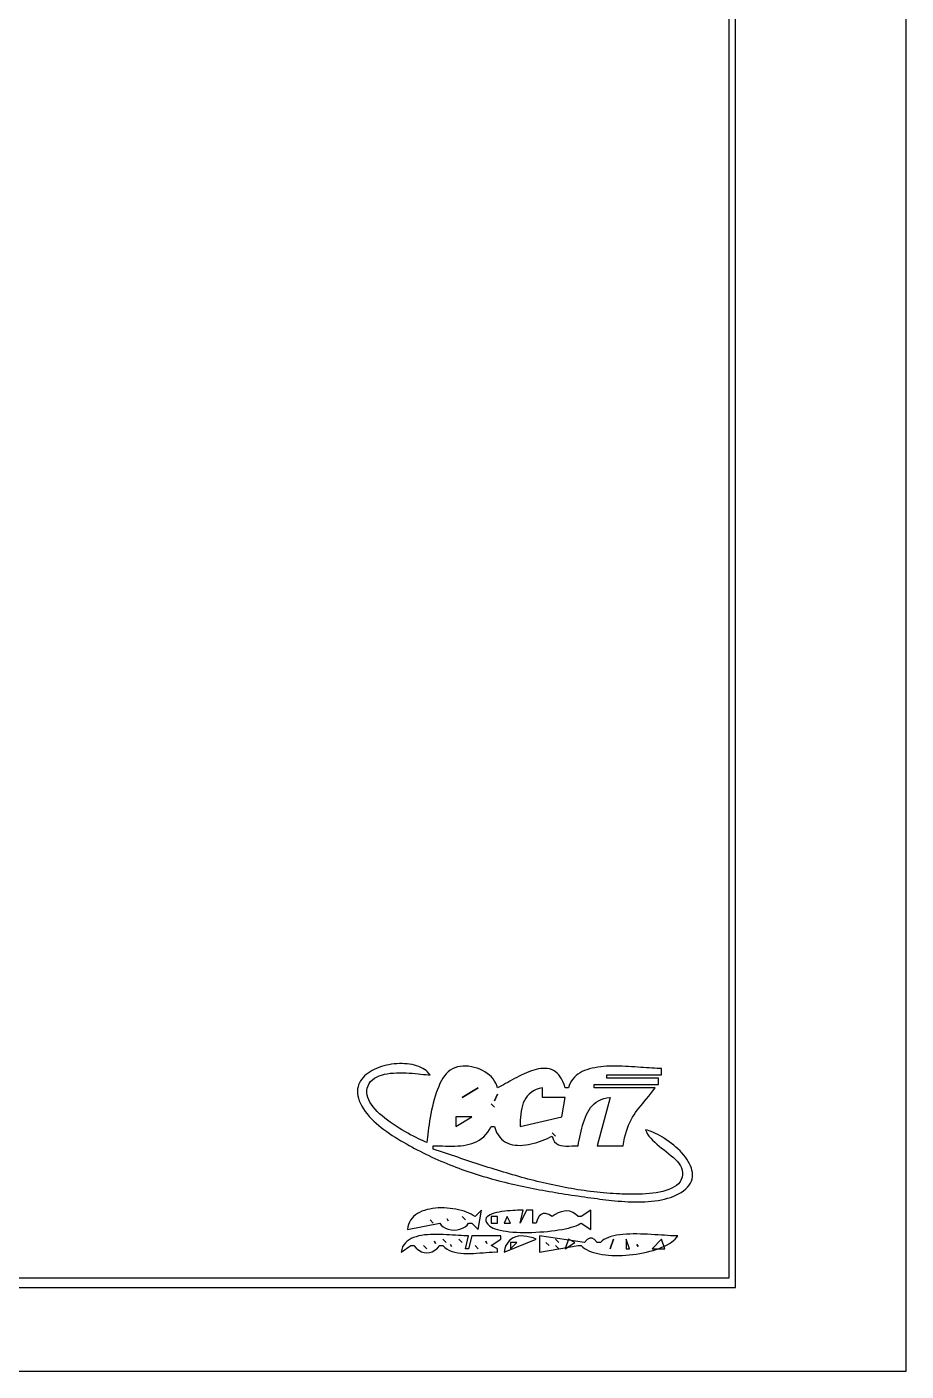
# Model space of a CAD drawing. Extents: x 0 to 1224, y 0 to 792.
# Drawn here: x 950.7 to 1224, y 0 to 417.6 of the extents above; entities that cross this region are included whole.
import ezdxf

# ---------------------------------------------------------------- set-up
doc = ezdxf.new("R2010")
doc.units = 0
doc.layers.add('C7', color=7, linetype='CONTINUOUS')

msp = doc.modelspace()

# ---------------------------------------------------------------- linework, layer by layer
at = {"layer": 'C7'}
for points in [[(0, 792), (0, 0), (1224, 0), (1224, 792), (0, 792)], [(35, 748), (35, 26), (1171, 26), (1171, 748), (35, 748)], [(37, 746), (37, 29), (1169, 29), (1169, 746), (37, 746)], [(1080.9844, 92.3966), (1080.4701, 91.7549), (1079.9832, 91.0347), (1079.5229, 90.243), (1079.0888, 89.3869), (1078.6801, 88.4734), (1078.2962, 87.5096), (1077.9364, 86.5024), (1077.6001, 85.4591), (1077.2866, 84.3866), (1076.9954, 83.292), (1076.7258, 82.1823), (1076.4771, 81.0646), (1076.2486, 79.946), (1076.0399, 78.8335), (1075.8501, 77.7342), (1075.6787, 76.655), (1075.525, 75.6032), (1075.3884, 74.5857), (1075.2682, 73.6095), (1075.1639, 72.6818), (1075.0747, 71.8096), (1075, 71), (1074.4477, 71.2426), (1073.8285, 71.5238), (1073.1491, 71.8419), (1072.4163, 72.1954), (1071.6368, 72.5826), (1070.8174, 73.002), (1069.9647, 73.452), (1069.0857, 73.9311), (1068.1869, 74.4375), (1067.2751, 74.9699), (1066.3571, 75.5265), (1065.4397, 76.1058), (1064.5295, 76.7062), (1063.6334, 77.3261), (1062.758, 77.964), (1061.9102, 78.6182), (1061.0966, 79.2872), (1060.324, 79.9693), (1059.5992, 80.6631), (1058.9288, 81.3669), (1058.3197, 82.0792), (1057.7786, 82.7983), (1057.3123, 83.5227), (1056.9274, 84.2508), (1056.6307, 84.981), (1056.4291, 85.7117), (1056.3291, 86.4413), (1056.3376, 87.1684), (1056.4614, 87.8912), (1056.7226, 88.6649), (1057.0847, 89.3552), (1057.5402, 89.9665), (1058.0816, 90.5028), (1058.7015, 90.9685), (1059.3922, 91.3678), (1060.1463, 91.705), (1060.9562, 91.9844), (1061.8146, 92.2101), (1062.7138, 92.3865), (1063.6463, 92.5177), (1064.6047, 92.6081), (1065.5814, 92.6619), (1066.569, 92.6833), (1067.5599, 92.6766), (1068.5466, 92.6461), (1069.5216, 92.596), (1070.4774, 92.5305), (1071.4065, 92.454), (1072.3014, 92.3706), (1073.1546, 92.2846), (1073.9585, 92.2003), (1074.7057, 92.1219), (1075.3887, 92.0537), (1076, 92), (1075.645, 92.4845), (1075.235, 92.9322), (1074.7733, 93.3433), (1074.2636, 93.7182), (1073.7092, 94.0571), (1073.1138, 94.3603), (1072.4808, 94.6281), (1071.8138, 94.8609), (1071.1163, 95.0588), (1070.3918, 95.2222), (1069.6438, 95.3515), (1068.8759, 95.4468), (1068.0915, 95.5085), (1067.2943, 95.5369), (1066.4876, 95.5322), (1065.675, 95.4949), (1064.8601, 95.4251), (1064.0464, 95.3231), (1063.2373, 95.1893), (1062.4364, 95.024), (1061.6473, 94.8274), (1060.8733, 94.5998), (1060.1181, 94.3416), (1059.3852, 94.053), (1058.6781, 93.7343), (1058.0003, 93.3858), (1057.3554, 93.0079), (1056.7467, 92.6007), (1056.178, 92.1647), (1055.6526, 91.7), (1055.1741, 91.2071), (1054.7461, 90.6861), (1054.372, 90.1374), (1054.0553, 89.5613), (1053.7997, 88.9581), (1053.6085, 88.328), (1053.4854, 87.6714), (1053.4338, 86.9886), (1053.4572, 86.2798), (1053.5592, 85.5453), (1053.7433, 84.7855), (1054.0131, 84.0007)], [(1143, 75), (1143.257, 74.3103), (1143.615, 73.6399), (1144.0626, 72.9865), (1144.5884, 72.348), (1145.1811, 71.7222), (1145.8294, 71.1072), (1146.522, 70.5007), (1147.2476, 69.9006), (1147.9948, 69.3048), (1148.7523, 68.7112), (1149.5088, 68.1176), (1150.253, 67.5219), (1150.9736, 66.9221), (1151.6591, 66.3159), (1152.2984, 65.7012), (1152.88, 65.076), (1153.3927, 64.438), (1153.8252, 63.7852), (1154.1661, 63.1155), (1154.404, 62.4267), (1154.5278, 61.7166), (1154.5259, 60.9833), (1154.3873, 60.2245), (1154.1126, 59.4896), (1153.7163, 58.8245), (1153.2083, 58.2256), (1152.5987, 57.6897), (1151.8974, 57.2134), (1151.1144, 56.7935), (1150.2598, 56.4265), (1149.3435, 56.1092), (1148.3755, 55.8382), (1147.3659, 55.6101), (1146.3246, 55.4217), (1145.2617, 55.2696), (1144.1871, 55.1505), (1143.1108, 55.061), (1142.0429, 54.9978), (1140.9933, 54.9576), (1139.9721, 54.937), (1138.9892, 54.9327), (1138.0547, 54.9414), (1137.1785, 54.9597), (1136.3706, 54.9844), (1135.6411, 55.012), (1135, 55.0393), (1133.9792, 55.0887), (1132.9617, 55.1475), (1131.9473, 55.2155), (1130.9361, 55.2925), (1129.9279, 55.3784), (1128.9227, 55.473), (1127.9204, 55.5761), (1126.9208, 55.6876), (1125.924, 55.8073), (1124.9299, 55.9351), (1123.9384, 56.0708), (1122.9494, 56.2142), (1121.9628, 56.3651), (1120.9786, 56.5235), (1119.9968, 56.6891), (1119.0171, 56.8618), (1118.0396, 57.0414), (1117.0642, 57.2278), (1116.0907, 57.4208), (1115.1192, 57.6201), (1114.1496, 57.8258), (1113.1818, 58.0375), (1112.2156, 58.2552), (1111.2511, 58.4787), (1110.2882, 58.7078), (1109.3267, 58.9423), (1108.3667, 59.1822), (1107.408, 59.4271), (1106.4506, 59.677), (1105.4944, 59.9317), (1104.5393, 60.1911), (1103.5853, 60.455), (1102.6322, 60.7231), (1101.6801, 60.9954), (1100.7287, 61.2717), (1099.7781, 61.5518), (1098.8282, 61.8356), (1097.879, 62.1229), (1096.9302, 62.4135), (1095.9819, 62.7073), (1095.034, 63.0041), (1094.0864, 63.3038), (1093.1391, 63.6062), (1092.1919, 63.911), (1091.2448, 64.2183), (1090.2978, 64.5277), (1089.3507, 64.8392), (1088.4034, 65.1526), (1087.456, 65.4676), (1086.5083, 65.7843), (1085.5602, 66.1023), (1084.6117, 66.4215), (1083.6628, 66.7418), (1082.7132, 67.063), (1081.763, 67.3849), (1080.8121, 67.7074), (1079.8605, 68.0304), (1078.9079, 68.3535), (1077.9544, 68.6768), (1077, 69), (1077, 70), (1077.9601, 69.993), (1078.9223, 69.9759), (1079.8843, 69.9542), (1080.8438, 69.9333), (1081.7983, 69.9188), (1082.7456, 69.9162), (1083.6833, 69.931), (1084.609, 69.9688), (1085.5204, 70.0351), (1086.4152, 70.1354), (1087.291, 70.2752), (1088.1454, 70.46), (1088.9762, 70.6954), (1089.7809, 70.9868), (1090.5572, 71.3399), (1091.3029, 71.7601), (1092.0154, 72.2529), (1092.6925, 72.8239), (1093.3319, 73.4786), (1093.9312, 74.2225), (1094.488, 75.0611), (1095, 76), (1096, 76), (1096.3225, 75.0201), (1096.7095, 74.1433), (1097.1567, 73.3656), (1097.6601, 72.6828), (1098.2156, 72.0908), (1098.8192, 71.5855), (1099.4668, 71.1628), (1100.1543, 70.8186), (1100.8776, 70.5488), (1101.6327, 70.3493), (1102.4155, 70.216), (1103.2219, 70.1448), (1104.0478, 70.1315), (1104.8892, 70.1721), (1105.742, 70.2624), (1106.6021, 70.3984), (1107.4654, 70.576), (1108.3279, 70.791), (1109.1855, 71.0394), (1110.0341, 71.317), (1110.8697, 71.6197), (1111.6881, 71.9435), (1112.4854, 72.2842), (1113.2573, 72.6377), (1114, 73), (1114.2997, 72.0314), (1114.7242, 71.2826), (1115.2605, 70.7268), (1115.8953, 70.3369), (1116.6157, 70.0863), (1117.4085, 69.9479), (1118.2605, 69.895), (1119.1588, 69.9006), (1120.0902, 69.9379), (1121.0416, 69.98), (1122, 70), (1122.1988, 70.8934), (1122.3925, 71.7993), (1122.5854, 72.713), (1122.7819, 73.6294), (1122.9865, 74.5436), (1123.2036, 75.4508), (1123.4377, 76.3461), (1123.6932, 77.2244), (1123.9745, 78.0809), (1124.286, 78.9108), (1124.6323, 79.709), (1125.0177, 80.4708), (1125.4466, 81.1911), (1125.9236, 81.8651), (1126.453, 82.4878), (1127.0393, 83.0544), (1127.6869, 83.5599), (1128.4003, 83.9995), (1129.1838, 84.3682), (1130.042, 84.6611), (1130.9792, 84.8733), (1132, 85), (1128, 70), (1136, 70), (1136.209, 71.2648), (1136.4499, 72.4428), (1136.7218, 73.5411), (1137.024, 74.5671), (1137.3555, 75.5281), (1137.7157, 76.4313), (1138.1036, 77.284), (1138.5186, 78.0935), (1138.9597, 78.8671), (1139.4262, 79.6121), (1139.9172, 80.3357), (1140.432, 81.0453), (1140.9697, 81.7481), (1141.5295, 82.4514), (1142.1107, 83.1624), (1142.7124, 83.8885), (1143.3337, 84.637), (1143.974, 85.4151), (1144.6323, 86.2301), (1145.3079, 87.0893), (1146, 88), (1127, 88), (1127, 89), (1147, 89), (1147, 91), (1131, 91), (1131, 92), (1148, 92), (1148, 94), (1147.3033, 94.0082), (1146.5674, 94.0314), (1145.795, 94.0675), (1144.9892, 94.1144), (1144.1529, 94.1701), (1143.2891, 94.2323), (1142.4007, 94.2991), (1141.4907, 94.3683), (1140.5621, 94.4379), (1139.6178, 94.5056), (1138.6607, 94.5695), (1137.6939, 94.6274), (1136.7203, 94.6773), (1135.7428, 94.717), (1134.7644, 94.7444), (1133.788, 94.7575), (1132.8167, 94.7541), (1131.8534, 94.7321), (1130.901, 94.6895), (1129.9624, 94.6242), (1129.0408, 94.534), (1128.1389, 94.4168), (1127.2598, 94.2707), (1126.4065, 94.0933), (1125.5818, 93.8828), (1124.7888, 93.6369), (1124.0304, 93.3536), (1123.3095, 93.0307), (1122.6291, 92.6662), (1121.9923, 92.258), (1121.4018, 91.804), (1120.8608, 91.302), (1120.3721, 90.75), (1119.9387, 90.1459), (1119.5636, 89.4876), (1119.2497, 88.773), (1119, 88), (1118, 88), (1117.6781, 89.0299), (1117.3136, 89.9494), (1116.9087, 90.7628), (1116.4656, 91.4747), (1115.9865, 92.0894), (1115.4736, 92.6115), (1114.9292, 93.0455), (1114.3555, 93.3957), (1113.7548, 93.6666), (1113.1291, 93.8628), (1112.4809, 93.9887), (1111.8122, 94.0486), (1111.1254, 94.0472), (1110.4226, 93.9889), (1109.7062, 93.8781), (1108.9782, 93.7192), (1108.2409, 93.5169), (1107.4966, 93.2754), (1106.7475, 92.9994), (1105.9957, 92.6932), (1105.2437, 92.3613), (1104.4934, 92.0082), (1103.7473, 91.6383), (1103.0074, 91.2561), (1102.2761, 90.8661), (1101.5556, 90.4728), (1100.848, 90.0805), (1100.1556, 89.6938), (1099.4807, 89.3171), (1098.8255, 88.9549), (1098.1921, 88.6117), (1097.5829, 88.2919), (1097, 88), (1096.7891, 88.7377), (1096.4819, 89.4483), (1096.0857, 90.1285), (1095.6081, 90.7752), (1095.0564, 91.3852), (1094.4382, 91.9551), (1093.761, 92.4818), (1093.0321, 92.962), (1092.2591, 93.3925), (1091.4494, 93.7701), (1090.6106, 94.0916), (1089.75, 94.3537), (1088.8751, 94.5532), (1087.9934, 94.6869), (1087.1124, 94.7516), (1086.2396, 94.744), (1085.3823, 94.6609), (1084.5481, 94.4991), (1083.7444, 94.2554), (1082.9788, 93.9265), (1082.2586, 93.5092), (1081.5913, 93.0003), (1080.9845, 92.3966)], [(1086, 85), (1091, 88), (1086, 85)], [(1104, 76), (1117, 79), (1118, 85), (1111, 85), (1111, 88), (1109.944, 87.7679), (1108.9997, 87.452), (1108.1607, 87.0571), (1107.4209, 86.5881), (1106.774, 86.0501), (1106.2138, 85.4479), (1105.7342, 84.7864), (1105.3289, 84.0707), (1104.9916, 83.3056), (1104.7163, 82.4961), (1104.4966, 81.6471), (1104.3264, 80.7635), (1104.1994, 79.8503), (1104.1095, 78.9124), (1104.0505, 77.9548), (1104.016, 76.9823), (1104, 76)], [(1054.013, 84.0007), (1054.3891, 83.1355), (1054.8255, 82.2926), (1055.3183, 81.4715), (1055.8637, 80.672), (1056.458, 79.8938), (1057.0974, 79.1367), (1057.7781, 78.4002), (1058.4963, 77.6843), (1059.2483, 76.9885), (1060.0301, 76.3126), (1060.8381, 75.6564), (1061.6685, 75.0195), (1062.5175, 74.4016), (1063.3813, 73.8025), (1064.256, 73.2219), (1065.138, 72.6594), (1066.0235, 72.1149), (1066.9086, 71.5881), (1067.7895, 71.0786), (1068.6626, 70.5862), (1069.5239, 70.1105), (1070.3698, 69.6514), (1071.1964, 69.2085), (1072, 68.7816), (1072.9094, 68.3056), (1073.8214, 67.8401), (1074.7359, 67.385), (1075.653, 66.9401), (1076.5724, 66.5052), (1077.4944, 66.0802), (1078.4187, 65.6649), (1079.3454, 65.2591), (1080.2744, 64.8628), (1081.2057, 64.4756), (1082.1393, 64.0975), (1083.0751, 63.7283), (1084.0132, 63.3679), (1084.9534, 63.016), (1085.8958, 62.6726), (1086.8403, 62.3374), (1087.7869, 62.0103), (1088.7355, 61.6911), (1089.6861, 61.3798), (1090.6388, 61.076), (1091.5933, 60.7796), (1092.5499, 60.4906), (1093.5083, 60.2087), (1094.4685, 59.9337), (1095.4306, 59.6656), (1096.3945, 59.404), (1097.3602, 59.149), (1098.3276, 58.9003), (1099.2967, 58.6577), (1100.2675, 58.4212), (1101.2399, 58.1904), (1102.2139, 57.9654), (1103.1895, 57.7458), (1104.1667, 57.5316), (1105.1454, 57.3226), (1106.1255, 57.1186), (1107.1071, 56.9195), (1108.0901, 56.7251), (1109.0745, 56.5352), (1110.0603, 56.3497), (1111.0474, 56.1684), (1112.0358, 55.9912), (1113.0254, 55.8178), (1114.0163, 55.6482), (1115.0084, 55.4822), (1116.0016, 55.3196), (1116.996, 55.1603), (1117.9915, 55.004), (1118.988, 54.8506), (1119.9856, 54.7), (1120.9842, 54.5521), (1121.9838, 54.4065), (1122.9843, 54.2633), (1123.9857, 54.1221), (1124.988, 53.983), (1125.9912, 53.8456), (1126.9952, 53.7098), (1128, 53.5756), (1128.8321, 53.4661), (1129.6995, 53.3554), (1130.5991, 53.2451), (1131.5278, 53.1371), (1132.4828, 53.0334), (1133.4609, 52.9355), (1134.4592, 52.8456), (1135.4747, 52.7652), (1136.5044, 52.6964), (1137.5453, 52.6409), (1138.5943, 52.6005), (1139.6485, 52.5771), (1140.7049, 52.5726), (1141.7605, 52.5886), (1142.8122, 52.6272), (1143.8571, 52.6901), (1144.8922, 52.7791), (1145.9145, 52.8961), (1146.9209, 53.0429), (1147.9084, 53.2214), (1148.8742, 53.4334), (1149.8151, 53.6806), (1150.7281, 53.965), (1151.6104, 54.2884), (1152.4587, 54.6526), (1153.2702, 55.0594), (1154.0419, 55.5107), (1154.7708, 56.0084)], [(1097, 86), (1096, 84), (1097, 86)], [(1095, 83), (1096, 82), (1095, 83)], [(1084, 79), (1084, 76), (1089, 79), (1084, 79)], [(1114, 74), (1115, 73), (1114, 74)], [(1154.7707, 56.0084), (1155.4758, 56.5809), (1156.0716, 57.1735), (1156.5624, 57.7842), (1156.9525, 58.4109), (1157.2465, 59.0517), (1157.4485, 59.7046), (1157.563, 60.3676), (1157.5944, 61.0387), (1157.5471, 61.716), (1157.4253, 62.3975), (1157.2336, 63.0812), (1156.9762, 63.7651), (1156.6576, 64.4472), (1156.282, 65.1256), (1155.854, 65.7983), (1155.3778, 66.4633), (1154.8578, 67.1186), (1154.2985, 67.7622), (1153.7041, 68.3922), (1153.0791, 69.0065), (1152.4278, 69.6033), (1151.7546, 70.1804), (1151.0639, 70.736), (1150.36, 71.268), (1149.6473, 71.7746), (1148.9303, 72.2536), (1148.2132, 72.7031), (1147.5004, 73.1211), (1146.7964, 73.5057), (1146.1054, 73.8549), (1145.4319, 74.1666), (1144.7802, 74.439), (1144.1548, 74.67), (1143.5599, 74.8576), (1143, 75)], [(1069, 44), (1079, 46), (1079.4806, 45.3296), (1080.1064, 44.7843), (1080.8485, 44.3632), (1081.678, 44.0652), (1082.5662, 43.8894), (1083.484, 43.8349), (1084.4028, 43.9007), (1085.2935, 44.0858), (1086.1275, 44.3892), (1086.8758, 44.81), (1087.5095, 45.3473), (1088, 46), (1089, 46), (1091, 44), (1092, 50), (1090, 48), (1089.4135, 48.3783), (1088.7708, 48.7329), (1088.077, 49.0625), (1087.3374, 49.3658), (1086.557, 49.6417), (1085.7412, 49.8889), (1084.895, 50.1061), (1084.0237, 50.2922), (1083.1324, 50.4459), (1082.2264, 50.5659), (1081.3108, 50.6511), (1080.3909, 50.7001), (1079.4718, 50.7118), (1078.5586, 50.6849), (1077.6567, 50.6182), (1076.7712, 50.5104), (1075.9072, 50.3604), (1075.07, 50.1668), (1074.2647, 49.9285), (1073.4966, 49.6442), (1072.7709, 49.3127), (1072.0926, 48.9327), (1071.467, 48.503), (1070.8994, 48.0223), (1070.3948, 47.4896), (1069.9585, 46.9034), (1069.5957, 46.2626), (1069.3116, 45.5659), (1069.1112, 44.8121), (1069, 44)], [(1076, 47), (1077, 46), (1076, 47)], [(1081.3334, 47.3333), (1081.6666, 46.6667), (1081.3334, 47.3333)], [(1086, 48), (1087, 47), (1086, 48)], [(1123, 46), (1126, 44), (1126, 50), (1123, 48), (1122, 48), (1121.1893, 48.7807), (1120.343, 49.3272), (1119.468, 49.6561), (1118.5711, 49.7842), (1117.6592, 49.7283), (1116.7392, 49.5052), (1115.8181, 49.1315), (1114.9027, 48.6242), (1114, 48), (1112.878, 48.6202), (1111.9396, 48.9403), (1111.1562, 48.9592), (1110.4992, 48.6757), (1109.9399, 48.0887), (1109.4497, 47.1972), (1109, 46), (1108, 46), (1108, 50), (1106, 50), (1104, 46), (1105, 50), (1104.7147, 49.9963), (1104.3027, 49.9893), (1103.7797, 49.9767), (1103.1619, 49.9562), (1102.465, 49.9256), (1101.7052, 49.8825), (1100.8983, 49.8249), (1100.0603, 49.7504), (1099.2072, 49.6567), (1098.3549, 49.5416), (1097.5193, 49.4029), (1096.7165, 49.2382), (1095.9623, 49.0454), (1095.2728, 48.8222), (1094.6638, 48.5664), (1094.1514, 48.2756), (1093.7515, 47.9477), (1093.48, 47.5803), (1093.353, 47.1713), (1093.3863, 46.7183), (1093.5959, 46.2191), (1093.9978, 45.6715), (1094.608, 45.0733), (1095.0557, 44.7482), (1095.6081, 44.4545), (1096.2576, 44.1913), (1096.9968, 43.958), (1097.8181, 43.7538), (1098.714, 43.5779), (1099.6769, 43.4298), (1100.6993, 43.3085), (1101.7737, 43.2136), (1102.8925, 43.1441), (1104.0482, 43.0994), (1105.2332, 43.0788), (1106.4402, 43.0815), (1107.6614, 43.1068), (1108.8894, 43.154), (1110.1166, 43.2224), (1111.3356, 43.3113), (1112.5387, 43.4199), (1113.7184, 43.5475), (1114.8673, 43.6935), (1115.9778, 43.8569), (1117.0423, 44.0373), (1118.0533, 44.2337), (1119.0032, 44.4456), (1119.8847, 44.6721), (1120.69, 44.9127), (1121.4118, 45.1664), (1122.0424, 45.4327), (1122.5743, 45.7108), (1123, 46)], [(1095, 48), (1095, 46), (1097, 46), (1097, 48), (1095, 48)], [(1100, 48), (1099, 46), (1101, 46), (1100, 48)], [(1067, 37), (1070, 39), (1071, 39), (1071.7254, 38.1876), (1072.5005, 37.5558), (1073.3129, 37.1045), (1074.1502, 36.8337), (1074.9999, 36.7434), (1075.8496, 36.8336), (1076.6868, 37.1044), (1077.4993, 37.5557), (1078.2745, 38.1876), (1079, 39), (1080, 39), (1080.6114, 38.3964), (1081.294, 37.8931), (1082.0408, 37.4821), (1082.8446, 37.1555), (1083.6986, 36.9053), (1084.5957, 36.7237), (1085.529, 36.6027), (1086.4914, 36.5345), (1087.4759, 36.5111), (1088.4756, 36.5245), (1089.4835, 36.567), (1090.4924, 36.6305), (1091.4956, 36.7071), (1092.4859, 36.789), (1093.4564, 36.8682), (1094.4, 36.9368), (1095.3098, 36.9869), (1096.1788, 37.0106), (1097, 37), (1097, 38), (1095, 39), (1098, 41), (1098, 42), (1089, 42), (1088, 38), (1087, 38), (1088, 42), (1087.2852, 42.0108), (1086.5159, 42.0405), (1085.6979, 42.0851), (1084.8373, 42.1405), (1083.94, 42.2025), (1083.012, 42.2672), (1082.0592, 42.3304), (1081.0877, 42.388), (1080.1034, 42.436), (1079.1122, 42.4702), (1078.1202, 42.4867), (1077.1332, 42.4813), (1076.1573, 42.4499), (1075.1985, 42.3885), (1074.2627, 42.293), (1073.3558, 42.1593), (1072.4839, 41.9832), (1071.6529, 41.7609), (1070.8688, 41.4881), (1070.1376, 41.1607), (1069.4651, 40.7748), (1068.8575, 40.3262), (1068.3206, 39.8108), (1067.8604, 39.2245), (1067.4829, 38.5634), (1067.1941, 37.8232), (1067, 37)], [(1099, 37), (1109, 41), (1108.0266, 41.3693), (1107.0606, 41.6567), (1106.1102, 41.8574), (1105.1834, 41.9669), (1104.2883, 41.9802), (1103.4332, 41.8928), (1102.626, 41.6999), (1101.8748, 41.3968), (1101.1879, 40.9788), (1100.5733, 40.4411), (1100.039, 39.7791), (1099.5933, 38.9881), (1099.2443, 38.0633), (1099, 37)], [(1110, 42), (1110, 37), (1122, 39), (1123, 39), (1123.4717, 38.5447), (1124.0178, 38.1282), (1124.6334, 37.7498), (1125.314, 37.409), (1126.0547, 37.1051), (1126.851, 36.8374), (1127.6981, 36.6054), (1128.5913, 36.4083), (1129.526, 36.2456), (1130.4974, 36.1167), (1131.5009, 36.0208), (1132.5317, 35.9574), (1133.5852, 35.9258), (1134.6566, 35.9253), (1135.7414, 35.9555), (1136.8347, 36.0156), (1137.932, 36.1049), (1139.0284, 36.2229), (1140.1194, 36.369), (1141.2002, 36.5424), (1142.2661, 36.7426), (1143.3124, 36.9689), (1144.3345, 37.2207), (1145.3277, 37.4973), (1146.2872, 37.7982), (1147.2084, 38.1227), (1148.0866, 38.4701), (1148.917, 38.8399), (1149.695, 39.2313), (1150.416, 39.6438), (1151.0751, 40.0767), (1151.6678, 40.5294), (1152.1893, 41.0013), (1152.6349, 41.4917), (1153, 42), (1152.3126, 42.0092), (1151.5521, 42.0358), (1150.7251, 42.0766), (1149.8384, 42.1287), (1148.8988, 42.1889), (1147.9132, 42.2544), (1146.8883, 42.322), (1145.831, 42.3888), (1144.748, 42.4516), (1143.6461, 42.5076), (1142.5322, 42.5537), (1141.413, 42.5868), (1140.2954, 42.604), (1139.1861, 42.6022), (1138.0919, 42.5784), (1137.0196, 42.5295), (1135.9762, 42.4527), (1134.9682, 42.3447), (1134.0026, 42.2026), (1133.0861, 42.0235), (1132.2256, 41.8042), (1131.4278, 41.5417), (1130.6995, 41.2331), (1130.0476, 40.8753), (1129.4788, 40.4652), (1129, 40), (1128, 40), (1127.136, 40.8701), (1126.368, 41.3052), (1125.632, 41.3052), (1124.864, 40.8701), (1124, 40), (1110, 42)], [(1074, 39), (1075, 38), (1074, 39)], [(1077.3334, 40.3333), (1077.6666, 39.6667), (1077.3334, 40.3333)], [(1080, 41), (1081, 40), (1080, 41)], [(1082.3334, 39.3333), (1082.6666, 38.6667), (1082.3334, 39.3333)], [(1085, 41), (1086, 40), (1085, 41)], [(1090, 39), (1091, 38), (1090, 39)], [(1093.3334, 40.3333), (1093.6666, 39.6667), (1093.3334, 40.3333)], [(1101, 40), (1101, 38), (1103, 40), (1101, 40)], [(1112, 40), (1113, 39), (1112, 40)], [(1115, 41), (1116, 40), (1115, 41)], [(1115, 39), (1116, 38), (1115, 39)], [(1119, 41), (1118, 38), (1121, 40), (1119, 41)], [(1133, 41), (1132, 38), (1133, 41)], [(1137, 41), (1137, 38), (1138, 38), (1137, 41)], [(1140.3334, 39.3333), (1140.6666, 38.6667), (1140.3334, 39.3333)], [(1145, 38), (1146, 38), (1148, 38), (1149, 38), (1148, 41), (1145, 38)]]:
    msp.add_lwpolyline(points, dxfattribs=at)

doc.saveas('drawing.dxf')
